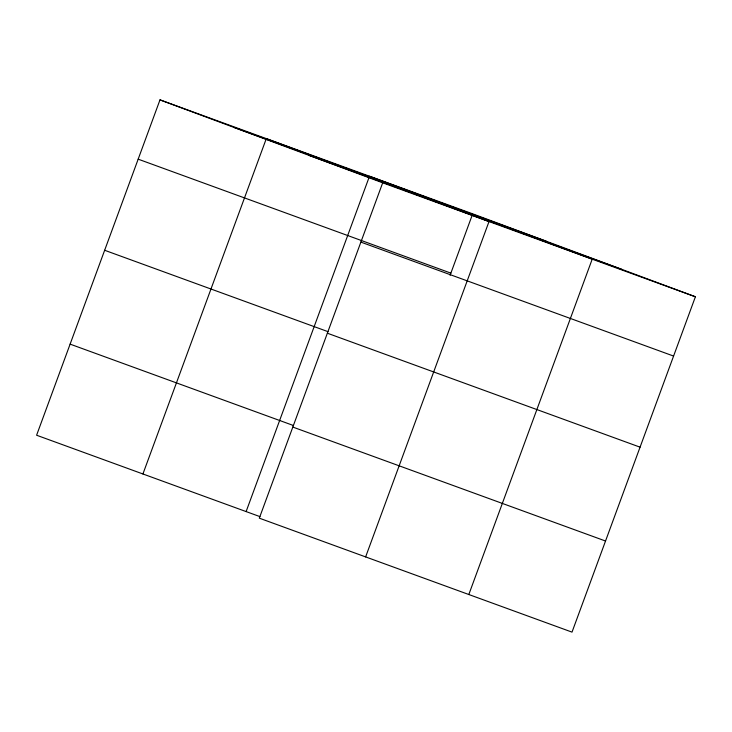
<?xml version="1.0" encoding="UTF-8"?>
<svg xmlns="http://www.w3.org/2000/svg" width="732" height="732" viewBox="0 0 732 732"><rect width="100%" height="100%" fill="white"/><g stroke="black" fill="none" stroke-linecap="round" stroke-linejoin="round"><path stroke-width="1.1" d="M159.988 99.872L382.69 182.817L259.311 518.164L572.012 632.128L695.4 296.771L472.689 213.835L159.988 99.872L36.6 435.229L259.942 516.618M142.923 473.97L266.311 138.623L489.013 221.558L365.625 556.915M246.117 511.577L369.495 176.229L592.206 259.165L468.819 594.521M450.089 275.269L472.305 214.897M233.481 127.249L546.191 241.203M309.197 155.44L621.907 269.403M382.69 182.817L695.4 296.771M138.174 159.164L450.875 273.127M360.876 242.109L673.586 356.063M104.649 250.271L328 331.66M327.36 333.206L640.07 447.17M70.116 344.132L293.459 425.521M292.827 427.067L605.529 541.021"/></g></svg>
